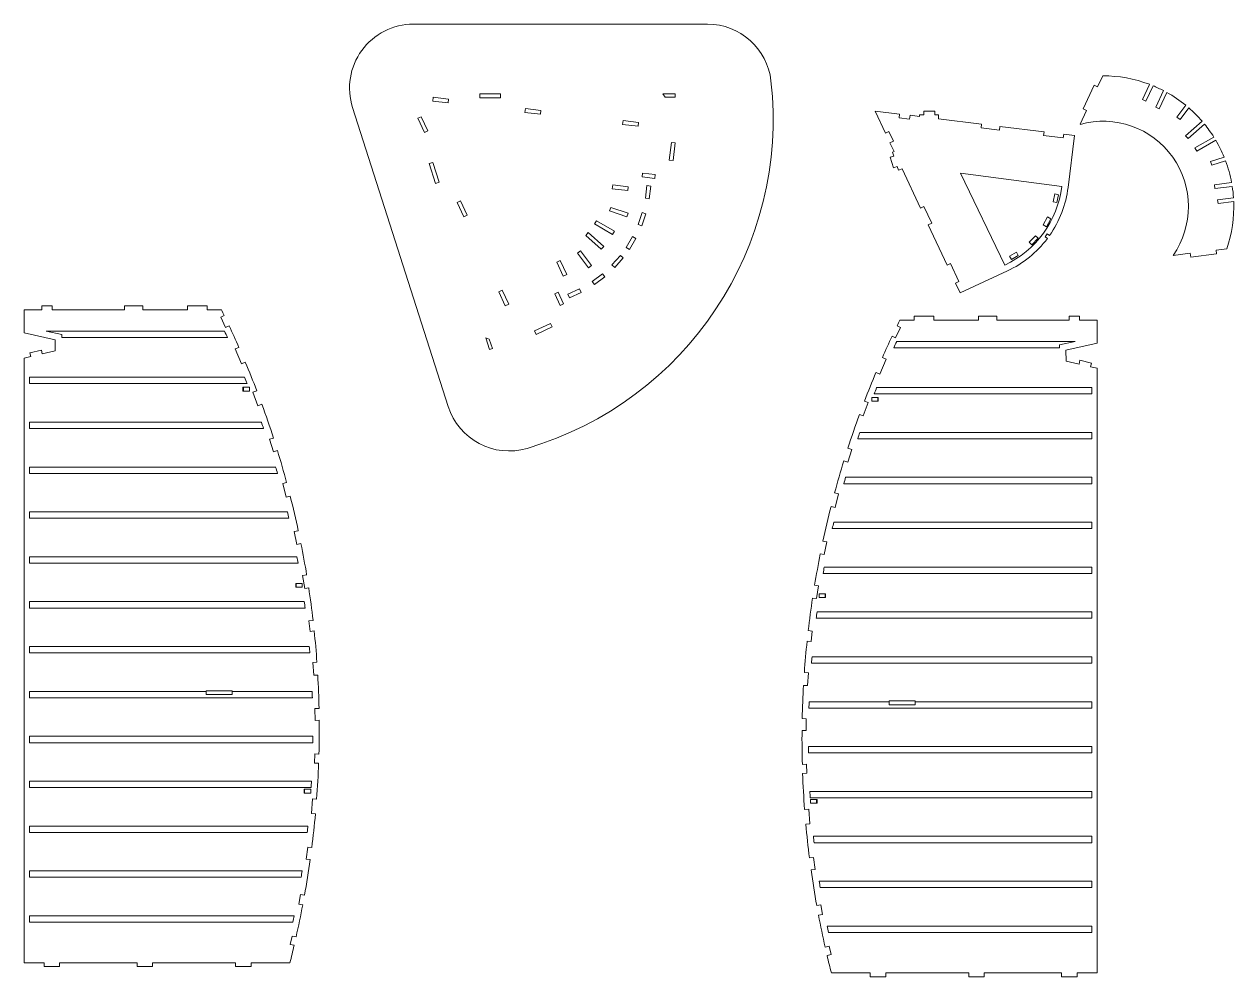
# Model space of a CAD drawing. Header units: millimetres. Extents: x -1108 to 1259, y -1005 to 1265.
# Drawn here: x -1108 to -161, y -1005 to -259 of the extents above; entities that cross this region are included whole.
import ezdxf

# ---------------------------------------------------------------- set-up
doc = ezdxf.new("R2010")
doc.units = ezdxf.units.MM

msp = doc.modelspace()

# ---------------------------------------------------------------- linework, layer by layer
at = {"color": 7, "linetype": 'Continuous', "lineweight": 15}
for p, q in [((-802.88, -258.8), (-572.61, -258.8)), ((-267.26, -307.9), (-263.22, -299.23)), ((-278.59, -325.09), (-269.98, -306.64)), ((-269.98, -306.64), (-267.26, -307.9)), ((-232.11, -317.7), (-226.61, -305.9)), ((-223.81, -307), (-229.39, -318.97)), ((-221.69, -323.76), (-215.66, -310.81)), ((-213.01, -312.23), (-218.97, -325.02)), ((-787.4, -315.99), (-787.76, -318.97)), ((-787.76, -318.97), (-775.65, -320.46)), ((-775.28, -317.48), (-787.4, -315.99)), ((-775.65, -320.46), (-775.28, -317.48)), ((-734.63, -313.43), (-750.91, -313.43)), ((-750.91, -313.43), (-750.91, -316.43)), ((-750.91, -316.43), (-734.63, -316.43)), ((-734.63, -316.43), (-734.63, -313.43)), ((-598.02, -313.43), (-607.56, -313.43)), ((-607.56, -313.43), (-605.75, -315.82)), ((-605.75, -315.82), (-598.02, -315.82)), ((-598.02, -315.82), (-598.02, -313.43)), ((-229.39, -318.97), (-232.11, -317.7)), ((-775.58, -558.25), (-850.5, -324.03)), ((-796.69, -331.25), (-799.41, -332.52)), ((-791.53, -342.32), (-796.69, -331.25)), ((-715.16, -324.86), (-715.53, -327.84)), ((-715.53, -327.84), (-703.41, -329.33)), ((-703.04, -326.35), (-715.16, -324.86)), ((-703.41, -329.33), (-703.04, -326.35)), ((-441.36, -326.81), (-433.24, -344.22)), ((-422.29, -329.15), (-441.36, -326.81)), ((-422.65, -332.12), (-422.29, -329.15)), ((-414.07, -330.16), (-414.43, -333.13)), ((-406.6, -331.07), (-414.07, -330.16)), ((-406.6, -329.81), (-406.6, -331.07)), ((-403.3, -329.81), (-406.6, -329.81)), ((-403.3, -326.81), (-403.3, -329.81)), ((-394.67, -326.81), (-403.3, -326.81)), ((-394.67, -329.81), (-394.67, -326.81)), ((-391.82, -329.81), (-394.67, -329.81)), ((-391.82, -332.89), (-391.82, -329.81)), ((-280.93, -337.22), (-275.87, -326.36)), ((-275.87, -326.36), (-278.59, -325.09)), ((-218.97, -325.02), (-221.69, -323.76)), ((-205.08, -331.63), (-198.17, -322.32)), ((-195.87, -324.26), (-202.68, -333.42)), ((-799.41, -332.52), (-794.25, -343.59)), ((-638.67, -334.26), (-639.04, -337.23)), ((-639.04, -337.23), (-626.92, -338.72)), ((-626.56, -335.74), (-638.67, -334.26)), ((-626.92, -338.72), (-626.56, -335.74)), ((-414.43, -333.13), (-422.65, -332.12)), ((-358.01, -337.04), (-391.82, -332.89)), ((-358.38, -340.02), (-358.01, -337.04)), ((-344.13, -341.77), (-358.38, -340.02)), ((-343.76, -338.79), (-344.13, -341.77)), ((-309.09, -343.05), (-343.76, -338.79)), ((-202.68, -333.42), (-205.08, -331.63)), ((-198.28, -346.16), (-185.46, -334.69)), ((-183.53, -336.99), (-196.29, -348.4)), ((-794.25, -343.59), (-791.53, -342.32)), ((-430.52, -342.95), (-433.24, -344.22)), ((-427.02, -350.46), (-430.52, -342.95)), ((-309.45, -346.02), (-309.09, -343.05)), ((-294.09, -347.91), (-309.45, -346.02)), ((-293.72, -344.93), (-294.09, -347.91)), ((-285.32, -345.96), (-293.72, -344.93)), ((-290.31, -386.58), (-285.32, -345.96)), ((-196.29, -348.4), (-198.28, -346.16)), ((-190.97, -355.72), (-176.25, -347.15)), ((-189.46, -358.31), (-174.69, -349.71)), ((-600.82, -351.33), (-602.52, -365.17)), ((-597.84, -351.7), (-600.82, -351.33)), ((-599.54, -365.53), (-597.84, -351.7)), ((-429.74, -351.73), (-427.02, -350.46)), ((-429.74, -351.73), (-426.56, -358.55)), ((-426.56, -358.55), (-427.77, -358.94)), ((-427.77, -358.94), (-426.75, -362.08)), ((-190.97, -355.72), (-189.46, -358.31)), ((-787.72, -367.09), (-790.57, -368.02)), ((-790.57, -368.02), (-785.54, -383.5)), ((-782.69, -382.57), (-787.72, -367.09)), ((-602.52, -365.17), (-599.54, -365.53)), ((-426.75, -362.08), (-429.6, -363.01)), ((-429.6, -363.01), (-426.93, -371.21)), ((-178.7, -366.42), (-168.17, -362.88)), ((-178.7, -366.42), (-177.74, -369.27)), ((-177.74, -369.27), (-167.08, -365.68)), ((-623.52, -375.41), (-623.88, -378.39)), ((-623.88, -378.39), (-613.96, -379.61)), ((-613.59, -376.63), (-623.52, -375.41)), ((-613.96, -379.61), (-613.59, -376.63)), ((-426.93, -371.21), (-424.08, -370.28)), ((-424.08, -370.28), (-423.2, -373)), ((-423.2, -373), (-420.26, -372.05)), ((-420.26, -372.05), (-405.87, -402.91)), ((-295.27, -385.97), (-374.41, -375.45)), ((-374.41, -375.45), (-339.95, -447.46)), ((-785.54, -383.5), (-782.69, -382.57)), ((-646.8, -384.64), (-647.17, -387.62)), ((-647.17, -387.62), (-635.06, -389.11)), ((-634.69, -386.13), (-646.8, -384.64)), ((-635.06, -389.11), (-634.69, -386.13)), ((-620.02, -385.2), (-621.24, -395.13)), ((-617.04, -385.57), (-620.02, -385.2)), ((-618.26, -395.49), (-617.04, -385.57)), ((-175.75, -384.52), (-162.29, -382.86)), ((-175.75, -384.52), (-175.38, -387.49)), ((-175.38, -387.49), (-161.79, -385.82)), ((-765.93, -397.22), (-768.65, -398.49)), ((-760.77, -408.28), (-765.93, -397.22)), ((-621.24, -395.13), (-618.26, -395.49)), ((-300.78, -391.69), (-302.09, -397.83)), ((-297.84, -392.31), (-300.78, -391.69)), ((-299.15, -398.46), (-297.84, -392.31)), ((-173.21, -396.3), (-160.79, -394.77)), ((-173.21, -396.3), (-172.85, -399.27)), ((-768.65, -398.49), (-763.49, -409.55)), ((-648.35, -402.23), (-649.31, -405.08)), ((-649.31, -405.08), (-635.75, -409.64)), ((-634.79, -406.8), (-648.35, -402.23)), ((-635.75, -409.64), (-634.79, -406.8)), ((-623.72, -406.31), (-626.91, -415.79)), ((-620.88, -407.27), (-623.72, -406.31)), ((-403.15, -401.64), (-405.87, -402.91)), ((-397.08, -414.66), (-403.15, -401.64)), ((-302.09, -397.83), (-299.15, -398.46)), ((-172.85, -399.27), (-160.63, -397.77)), ((-763.49, -409.55), (-760.77, -408.28)), ((-659.54, -412.66), (-661.05, -415.25)), ((-661.05, -415.25), (-647.02, -423.42)), ((-645.51, -420.82), (-659.54, -412.66)), ((-626.91, -415.79), (-624.07, -416.75)), ((-624.07, -416.75), (-620.88, -407.27)), ((-399.8, -415.93), (-397.08, -414.66)), ((-399.8, -415.93), (-385.04, -447.59)), ((-306.38, -409.71), (-309.76, -415.94)), ((-309.76, -415.94), (-307.12, -417.37)), ((-307.12, -417.37), (-303.74, -411.14)), ((-303.74, -411.14), (-306.38, -409.71)), ((-665.97, -422.02), (-667.97, -424.26)), ((-667.97, -424.26), (-655.86, -435.08)), ((-653.86, -432.84), (-665.97, -422.02)), ((-647.02, -423.42), (-645.51, -420.82)), ((-631.31, -425.06), (-636.34, -433.7)), ((-628.71, -426.57), (-631.31, -425.06)), ((-315.92, -424.43), (-320.8, -429.56)), ((-313.74, -426.49), (-315.92, -424.43)), ((-306.6, -422.86), (-308.36, -425.29)), ((-308.36, -425.29), (-306.51, -426.64)), ((-304.74, -424.21), (-306.6, -422.86)), ((-655.86, -435.08), (-653.86, -432.84)), ((-636.34, -433.7), (-633.74, -435.21)), ((-633.74, -435.21), (-628.71, -426.57)), ((-320.8, -429.56), (-318.62, -431.63)), ((-318.62, -431.63), (-313.74, -426.49)), ((-166.06, -434.71), (-174.39, -435.73)), ((-687.96, -443.76), (-690.67, -445.03)), ((-690.67, -445.03), (-685.52, -456.08)), ((-682.8, -454.82), (-687.96, -443.76)), ((-672.01, -436.32), (-674.42, -438.11)), ((-674.42, -438.11), (-665.89, -449.6)), ((-663.48, -447.81), (-672.01, -436.32)), ((-640.78, -439.82), (-647.45, -447.27)), ((-645.21, -449.27), (-638.54, -441.82)), ((-638.54, -441.82), (-640.78, -439.82)), ((-330.77, -437.31), (-336.21, -440.46)), ((-336.21, -440.46), (-334.71, -443.06)), ((-334.71, -443.06), (-329.27, -439.91)), ((-329.27, -439.91), (-330.77, -437.31)), ((-194.61, -438.21), (-208.11, -439.87)), ((-194.24, -441.19), (-194.61, -438.21)), ((-174.03, -438.71), (-194.24, -441.19)), ((-174.39, -435.73), (-174.03, -438.71)), ((-665.89, -449.6), (-663.48, -447.81)), ((-654.9, -454.32), (-662.93, -460.28)), ((-653.12, -456.72), (-654.9, -454.32)), ((-647.45, -447.27), (-645.21, -449.27)), ((-382.32, -446.32), (-385.04, -447.59)), ((-375.78, -460.35), (-382.32, -446.32)), ((-374.92, -469.28), (-337.83, -451.99)), ((-685.52, -456.08), (-682.8, -454.82)), ((-662.93, -460.28), (-661.14, -462.69)), ((-661.14, -462.69), (-653.12, -456.72)), ((-378.5, -461.62), (-375.78, -460.35)), ((-378.5, -461.62), (-374.92, -469.28)), ((-733.36, -467.06), (-736.08, -468.33)), ((-736.08, -468.33), (-730.92, -479.39)), ((-728.2, -478.12), (-733.36, -467.06)), ((-689.54, -468.75), (-692.26, -470.02)), ((-692.26, -470.02), (-688.03, -479.09)), ((-685.31, -477.82), (-689.54, -468.75)), ((-672.8, -466.1), (-681.87, -470.33)), ((-681.87, -470.33), (-680.6, -473.04)), ((-680.6, -473.04), (-671.53, -468.82)), ((-671.53, -468.82), (-672.8, -466.1)), ((-1107.59, -500.53), (-1107.59, -482.47)), ((-1093.9, -482.47), (-1107.59, -482.47)), ((-1093.9, -482.47), (-1093.9, -479.47)), ((-1093.9, -479.47), (-1085.61, -479.47)), ((-1085.61, -482.47), (-1085.61, -479.47)), ((-1029.14, -482.47), (-1085.61, -482.47)), ((-1029.14, -482.47), (-1029.14, -479.47)), ((-1029.14, -479.47), (-1014.78, -479.47)), ((-1014.78, -482.47), (-1014.78, -479.47)), ((-979.85, -482.47), (-1014.78, -482.47)), ((-979.85, -482.47), (-979.85, -479.47)), ((-979.85, -479.47), (-964.36, -479.47)), ((-964.36, -482.47), (-964.36, -479.47)), ((-953.2, -482.47), (-964.36, -482.47)), ((-730.92, -479.39), (-728.2, -478.12)), ((-688.03, -479.09), (-685.31, -477.82)), ((-953.72, -488.33), (-950.97, -487.02)), ((-949.88, -496.36), (-953.72, -488.33)), ((-421.99, -490.51), (-410.82, -490.51)), ((-410.82, -490.51), (-410.82, -487.51)), ((-395.34, -487.51), (-410.82, -487.51)), ((-395.34, -490.51), (-395.34, -487.51)), ((-395.34, -490.51), (-360.41, -490.51)), ((-360.41, -490.51), (-360.41, -487.51)), ((-346.05, -487.51), (-360.41, -487.51)), ((-346.05, -490.51), (-346.05, -487.51)), ((-346.05, -490.51), (-289.57, -490.51)), ((-289.57, -490.51), (-289.57, -487.51)), ((-281.29, -487.51), (-289.57, -487.51)), ((-281.29, -490.51), (-281.29, -487.51)), ((-281.29, -487.51), (-281.29, -487.51)), ((-281.29, -490.51), (-281.29, -487.51)), ((-281.29, -490.51), (-267.6, -490.51)), ((-267.6, -508.57), (-267.6, -490.51)), ((-267.6, -490.51), (-267.6, -490.51)), ((-267.6, -508.57), (-267.6, -490.51)), ((-1083.21, -505.91), (-1107.59, -500.53)), ((-950.71, -499.18), (-1090.48, -499.18)), ((-1090.48, -499.18), (-1078.09, -501.92)), ((-1078.09, -501.92), (-1078.16, -504.18)), ((-947.13, -495.05), (-949.88, -496.36)), ((-695.51, -493.16), (-708.14, -499.05)), ((-708.14, -499.05), (-706.88, -501.77)), ((-706.88, -501.77), (-694.24, -495.88)), ((-694.24, -495.88), (-695.51, -493.16)), ((-425.31, -504.41), (-421.47, -496.37)), ((-421.47, -496.37), (-424.22, -495.06)), ((-1083.45, -514.53), (-1083.21, -505.91)), ((-1078.16, -504.18), (-948.4, -504.18)), ((-743.44, -505.33), (-746.28, -504.35)), ((-746.28, -504.35), (-743.33, -513.42)), ((-741.05, -512.68), (-743.44, -505.33)), ((-428.06, -503.09), (-425.31, -504.41)), ((-424.48, -507.23), (-284.71, -507.23)), ((-284.71, -507.23), (-297.09, -509.96)), ((-297.09, -509.96), (-297.03, -512.23)), ((-291.98, -513.95), (-267.6, -508.57)), ((-267.6, -508.57), (-267.6, -508.57)), ((-1107.59, -520.22), (-1102.42, -519)), ((-1107.59, -993.74), (-1107.59, -520.22)), ((-1107.59, -520.22), (-1107.59, -520.22)), ((-1107.59, -993.74), (-1107.59, -520.22)), ((-1103.11, -516.08), (-1094.13, -513.96)), ((-1103.11, -516.08), (-1102.42, -519)), ((-1094.13, -513.96), (-1093.44, -516.88)), ((-1093.44, -516.88), (-1083.45, -514.53)), ((-942.41, -513.15), (-939.46, -511.88)), ((-937.44, -524.68), (-942.41, -513.15)), ((-743.33, -513.42), (-741.05, -512.68)), ((-432.77, -521.19), (-435.73, -519.92)), ((-297.03, -512.23), (-426.79, -512.23)), ((-291.74, -522.57), (-291.98, -513.95)), ((-934.49, -523.41), (-937.44, -524.68)), ((-437.75, -532.73), (-432.77, -521.19)), ((-281.75, -524.93), (-291.74, -522.57)), ((-281.06, -522.01), (-281.75, -524.93)), ((-272.08, -524.12), (-281.06, -522.01)), ((-272.08, -524.12), (-272.77, -527.04)), ((-267.6, -528.26), (-272.77, -527.04)), ((-267.6, -1001.78), (-267.6, -528.26)), ((-267.6, -528.26), (-267.6, -528.26)), ((-267.6, -1001.78), (-267.6, -528.26)), ((-935.01, -535.29), (-1103.36, -535.29)), ((-1103.36, -535.29), (-1103.36, -540.29)), ((-440.69, -531.46), (-437.75, -532.73)), ((-1103.36, -540.29), (-933.01, -540.29)), ((-931.16, -543.09), (-936.29, -543.09)), ((-936.29, -543.09), (-936.29, -546.09)), ((-936.29, -546.09), (-931.16, -546.09)), ((-935.93, -543.09), (-935.93, -546.09)), ((-931.16, -546.09), (-931.16, -543.09)), ((-928.45, -547.01), (-925.47, -545.9)), ((-924.54, -557.56), (-928.45, -547.01)), ((-271.82, -548.33), (-442.17, -548.33)), ((-440.18, -543.33), (-271.82, -543.33)), ((-271.82, -543.33), (-271.82, -548.33)), ((-921.52, -556.45), (-924.54, -557.56)), ((-450.65, -565.61), (-446.73, -555.05)), ((-446.73, -555.05), (-449.72, -553.94)), ((-444.02, -551.13), (-438.89, -551.13)), ((-444.02, -554.13), (-444.02, -551.13)), ((-438.89, -554.13), (-444.02, -554.13)), ((-439.26, -551.13), (-439.26, -554.13)), ((-438.89, -551.13), (-438.89, -554.13)), ((-453.66, -564.49), (-450.65, -565.61)), ((-921.86, -570.43), (-1103.36, -570.43)), ((-1103.36, -570.43), (-1103.36, -575.43)), ((-1103.36, -575.43), (-920.16, -575.43)), ((-915.49, -583.83), (-912.44, -582.86)), ((-912.38, -593.69), (-915.49, -583.83)), ((-271.82, -583.47), (-455.03, -583.47)), ((-453.32, -578.47), (-271.82, -578.47)), ((-271.82, -578.47), (-271.82, -583.47)), ((-909.33, -592.73), (-912.38, -593.69)), ((-462.8, -601.74), (-459.69, -591.87)), ((-459.69, -591.87), (-462.75, -590.9)), ((-910.7, -605.57), (-1103.36, -605.57)), ((-1103.36, -605.57), (-1103.36, -610.57)), ((-465.86, -600.77), (-462.8, -601.74)), ((-1103.36, -610.57), (-909.27, -610.57)), ((-464.48, -613.61), (-271.82, -613.61)), ((-271.82, -613.61), (-271.82, -618.61)), ((-905.21, -618.52), (-902.12, -617.71)), ((-902.41, -629.2), (-905.21, -618.52)), ((-271.82, -618.61), (-465.91, -618.61)), ((-899.32, -628.39), (-902.41, -629.2)), ((-469.98, -626.56), (-473.07, -625.75)), ((-472.77, -637.24), (-469.98, -626.56)), ((-901.44, -640.71), (-1103.36, -640.71)), ((-1103.36, -640.71), (-1103.36, -645.71)), ((-475.87, -636.44), (-472.77, -637.24)), ((-1103.36, -645.71), (-900.28, -645.71)), ((-473.74, -648.76), (-271.82, -648.76)), ((-271.82, -648.76), (-271.82, -653.76)), ((-896.11, -656.17), (-892.98, -655.52)), ((-894.02, -666.15), (-896.11, -656.17)), ((-271.82, -653.76), (-474.91, -653.76)), ((-890.91, -665.5), (-894.02, -666.15)), ((-479.08, -664.22), (-482.21, -663.56)), ((-481.17, -674.19), (-479.08, -664.22)), ((-894.01, -675.86), (-1103.36, -675.86)), ((-1103.36, -675.86), (-1103.36, -680.86)), ((-1103.36, -680.86), (-893.09, -680.86)), ((-484.27, -673.54), (-481.17, -674.19)), ((-889.59, -690.58), (-886.43, -690.07)), ((-887.99, -700.61), (-889.59, -690.58)), ((-271.82, -688.9), (-482.1, -688.9)), ((-481.18, -683.9), (-271.82, -683.9)), ((-271.82, -683.9), (-271.82, -688.9)), ((-889.89, -696.73), (-895.02, -696.73)), ((-895.02, -696.73), (-895.02, -699.73)), ((-895.02, -699.73), (-889.89, -699.73)), ((-894.65, -696.73), (-894.65, -699.73)), ((-889.89, -699.73), (-889.89, -696.73)), ((-884.85, -700.11), (-887.99, -700.61)), ((-485.6, -698.62), (-488.75, -698.11)), ((-487.2, -708.65), (-485.6, -698.62)), ((-490.34, -708.15), (-487.2, -708.65)), ((-485.3, -704.77), (-480.17, -704.77)), ((-485.3, -707.77), (-485.3, -704.77)), ((-480.17, -707.77), (-485.3, -707.77)), ((-480.54, -704.77), (-480.54, -707.77)), ((-480.17, -704.77), (-480.17, -707.77)), ((-1103.36, -711), (-1103.36, -716)), ((-888.33, -711), (-1103.36, -711)), ((-1103.36, -716), (-887.67, -716)), ((-486.85, -719.04), (-271.82, -719.04)), ((-271.82, -719.04), (-271.82, -724.04)), ((-884.63, -726.01), (-881.45, -725.66)), ((-883.71, -734.29), (-884.63, -726.01)), ((-271.82, -724.04), (-487.52, -724.04)), ((-880.54, -733.93), (-883.71, -734.29)), ((-490.56, -734.06), (-493.74, -733.7)), ((-491.48, -742.33), (-490.56, -734.06)), ((-1103.36, -746.14), (-1103.36, -751.14)), ((-884.39, -746.14), (-1103.36, -746.14)), ((-494.65, -741.98), (-491.48, -742.33)), ((-1103.36, -751.14), (-883.97, -751.14)), ((-490.8, -754.18), (-271.82, -754.18)), ((-271.82, -754.18), (-271.82, -759.18)), ((-881.58, -758.62), (-878.4, -758.42)), ((-880.95, -768.69), (-881.58, -758.62)), ((-493.61, -766.66), (-496.79, -766.46)), ((-494.24, -776.74), (-493.61, -766.66)), ((-271.82, -759.18), (-491.22, -759.18)), ((-877.76, -768.49), (-880.95, -768.69)), ((-497.43, -776.54), (-494.24, -776.74)), ((-965.11, -781.28), (-1103.36, -781.28)), ((-1103.36, -781.28), (-1103.36, -786.28)), ((-965.11, -780.74), (-944.74, -780.74)), ((-965.11, -781.28), (-965.11, -780.74)), ((-965.11, -781.28), (-965.11, -783.74)), ((-944.74, -783.74), (-965.11, -783.74)), ((-944.74, -781.28), (-944.74, -780.74)), ((-882.15, -781.28), (-944.74, -781.28)), ((-944.74, -783.74), (-944.74, -781.28)), ((-1103.36, -786.28), (-881.96, -786.28)), ((-879.93, -794.59), (-876.74, -794.55)), ((-879.78, -803.97), (-879.93, -794.59)), ((-271.82, -794.33), (-493.22, -794.33)), ((-493.04, -789.33), (-430.44, -789.33)), ((-410.08, -788.78), (-430.44, -788.78)), ((-430.44, -789.33), (-430.44, -788.78)), ((-430.44, -791.78), (-430.44, -789.33)), ((-430.44, -791.78), (-410.08, -791.78)), ((-410.08, -789.33), (-410.08, -788.78)), ((-410.08, -789.33), (-271.82, -789.33)), ((-410.08, -789.33), (-410.08, -791.78)), ((-271.82, -789.33), (-271.82, -794.33)), ((-876.59, -803.92), (-879.78, -803.97)), ((-495.26, -802.64), (-498.45, -802.59)), ((-495.4, -812.01), (-495.26, -802.64)), ((-498.6, -811.96), (-495.4, -812.01)), ((-1103.36, -816.43), (-1103.36, -821.43)), ((-881.62, -816.43), (-1103.36, -816.43)), ((-1103.36, -821.43), (-881.62, -821.43)), ((-881.62, -821.43), (-881.62, -816.43)), ((-880.25, -837.35), (-880.02, -830.27)), ((-880.02, -830.27), (-876.82, -830.38)), ((-493.57, -829.47), (-493.57, -824.47)), ((-493.57, -824.47), (-271.82, -824.47)), ((-271.82, -829.47), (-493.57, -829.47)), ((-271.82, -824.47), (-271.82, -829.47)), ((-877.05, -837.45), (-880.25, -837.35)), ((-495.17, -838.32), (-498.36, -838.42)), ((-494.94, -845.39), (-495.17, -838.32)), ((-1103.36, -851.57), (-1103.36, -856.57)), ((-882.7, -851.57), (-1103.36, -851.57)), ((-498.14, -845.49), (-494.94, -845.39)), ((-1103.36, -856.57), (-883, -856.57)), ((-883.24, -857.85), (-888.37, -857.85)), ((-888.37, -857.85), (-888.37, -860.85)), ((-888.37, -860.85), (-883.24, -860.85)), ((-888, -857.85), (-888, -860.85)), ((-883.24, -860.85), (-883.24, -857.85)), ((-492.49, -859.61), (-271.82, -859.61)), ((-271.82, -859.61), (-271.82, -864.61)), ((-882.72, -876.95), (-881.79, -865.35)), ((-881.79, -865.35), (-878.6, -865.61)), ((-271.82, -864.61), (-492.19, -864.61)), ((-491.95, -865.89), (-486.82, -865.89)), ((-491.95, -868.89), (-491.95, -865.89)), ((-486.82, -868.89), (-491.95, -868.89)), ((-487.19, -865.89), (-487.19, -868.89)), ((-486.82, -865.89), (-486.82, -868.89)), ((-879.56, -877.21), (-882.72, -876.95)), ((-493.4, -873.4), (-496.58, -873.65)), ((-492.47, -885), (-493.4, -873.4)), ((-1103.36, -886.71), (-1103.36, -891.71)), ((-885.51, -886.71), (-1103.36, -886.71)), ((-495.63, -885.25), (-492.47, -885)), ((-1103.36, -891.71), (-886.04, -891.71)), ((-489.68, -894.75), (-271.82, -894.75)), ((-271.82, -894.75), (-271.82, -899.75)), ((-886.81, -912.6), (-885.6, -903.2)), ((-885.6, -903.2), (-882.42, -903.61)), ((-271.82, -899.75), (-489.14, -899.75)), ((-883.67, -913), (-886.81, -912.6)), ((-489.59, -911.24), (-492.77, -911.65)), ((-488.38, -920.64), (-489.59, -911.24)), ((-1103.36, -921.85), (-1103.36, -926.85)), ((-890.02, -921.85), (-1103.36, -921.85)), ((-1103.36, -926.85), (-890.8, -926.85)), ((-491.52, -921.05), (-488.38, -920.64)), ((-485.17, -929.9), (-271.82, -929.9)), ((-271.82, -934.9), (-484.39, -934.9)), ((-271.82, -929.9), (-271.82, -934.9)), ((-892.61, -947.87), (-891.26, -940.33)), ((-891.26, -940.33), (-888.1, -940.89)), ((-889.49, -948.43), (-892.61, -947.87)), ((-483.93, -948.37), (-487.08, -948.93)), ((-485.7, -956.47), (-482.58, -955.92)), ((-482.58, -955.92), (-483.93, -948.37)), ((-1103.36, -957), (-1103.36, -962)), ((-896.27, -957), (-1103.36, -957)), ((-1103.36, -962), (-897.3, -962)), ((-478.92, -965.04), (-271.82, -965.04)), ((-271.82, -965.04), (-271.82, -970.04)), ((-899.32, -979.39), (-897.82, -972.87)), ((-897.82, -972.87), (-894.71, -973.58)), ((-271.82, -970.04), (-477.89, -970.04)), ((-896.21, -980.1), (-899.32, -979.39)), ((-477.36, -980.91), (-480.48, -981.62)), ((-475.86, -987.43), (-477.36, -980.91)), ((-1107.59, -993.74), (-1092.04, -993.74)), ((-1092.04, -996.74), (-1092.04, -993.74)), ((-1079.83, -993.74), (-1019.26, -993.74)), ((-1079.83, -996.74), (-1079.83, -993.74)), ((-1019.26, -996.74), (-1019.26, -993.74)), ((-1007.05, -993.74), (-942.2, -993.74)), ((-1007.05, -996.74), (-1007.05, -993.74)), ((-942.2, -996.74), (-942.2, -993.74)), ((-929.99, -993.74), (-899.55, -993.74)), ((-929.99, -996.74), (-929.99, -993.74)), ((-478.98, -988.15), (-475.86, -987.43)), ((-1092.04, -996.74), (-1079.83, -996.74)), ((-1019.26, -996.74), (-1007.05, -996.74)), ((-942.2, -996.74), (-929.99, -996.74)), ((-445.2, -1001.78), (-475.64, -1001.78)), ((-445.2, -1004.78), (-445.2, -1001.78)), ((-368.14, -1001.78), (-432.99, -1001.78)), ((-432.99, -1004.78), (-432.99, -1001.78)), ((-368.14, -1004.78), (-368.14, -1001.78)), ((-295.35, -1001.78), (-355.93, -1001.78)), ((-355.93, -1004.78), (-355.93, -1001.78)), ((-295.35, -1004.78), (-295.35, -1001.78)), ((-267.6, -1001.78), (-283.15, -1001.78)), ((-283.15, -1004.78), (-283.15, -1001.78)), ((-267.6, -1001.78), (-267.6, -1001.78)), ((-432.99, -1004.78), (-445.2, -1004.78)), ((-355.93, -1004.78), (-368.14, -1004.78)), ((-283.15, -1004.78), (-295.35, -1004.78))]:
    msp.add_line(p, q, dxfattribs=at)
for centre, radius, start, end in [((-802.88, -308.8), 50, 90, 197.73822), ((-572.61, -308.8), 50, 6.40934, 90), ((-262.95, -401.62), 102.39, 69.2083, 90.14915), ((-790.02, -333.22), 268.78, 286.47888, 6.40934), ((-262.95, -401.62), 102.39, 62.48877, 67.5266), ((-262.95, -401.62), 102.39, 50.75364, 60.8071), ((-262.95, -401.62), 102.39, 40.81589, 49.07173), ((-262.95, -401.62), 66.86, 325.10279, 105.59997), ((-262.95, -401.62), 102.39, 32.13868, 39.13624), ((-262.95, -401.62), 102.39, 22.23169, 30.45957), ((-262.95, -401.62), 102.39, 10.55453, 20.5509), ((-373.07, -376.42), 78.39, 295, 353), ((-373.07, -376.42), 83.39, 325.03073, 353), ((-262.95, -401.62), 102.39, 3.8357, 8.87385), ((-262.95, -401.62), 102.39, 341.14518, 2.15279), ((-373.07, -376.42), 83.39, 295, 322.96927), ((-1617.44, -810.62), 740.88, 25.89879, 26.29041), ((242.25, -818.66), 740.88, 153.70959, 154.10121), ((-1617.44, -810.62), 735.88, 24.60874, 25.03767), ((-1617.44, -810.62), 740.88, 23.78009, 25.21013), ((242.25, -818.66), 740.88, 154.78987, 156.21991), ((242.25, -818.66), 735.88, 154.96233, 155.39126), ((-1617.44, -810.62), 740.88, 20.93484, 22.80863), ((-1617.44, -810.62), 735.88, 21.55279, 21.97197), ((242.25, -818.66), 740.88, 157.19137, 159.06516), ((242.25, -818.66), 735.88, 158.02803, 158.44721), ((-1617.44, -810.62), 740.88, 17.90344, 20.064), ((-727.96, -543.01), 50, 197.73822, 286.47888), ((242.25, -818.66), 740.88, 159.936, 162.09656), ((-1617.44, -810.62), 735.88, 18.63888, 19.05024), ((242.25, -818.66), 735.88, 160.94976, 161.36112), ((-1617.44, -810.62), 740.88, 15.09277, 17.1033), ((-1617.44, -810.62), 735.88, 15.77418, 16.17912), ((242.25, -818.66), 740.88, 162.8967, 164.90723), ((242.25, -818.66), 735.88, 163.82088, 164.22582), ((-1617.44, -810.62), 740.88, 12.08412, 14.23844), ((-1617.44, -810.62), 735.88, 12.94941, 13.34919), ((242.25, -818.66), 740.88, 165.76156, 167.91588), ((242.25, -818.66), 735.88, 166.65081, 167.05059), ((-1617.44, -810.62), 740.88, 9.36399, 11.2958), ((-1617.44, -810.62), 735.88, 10.15634, 10.55208), ((242.25, -818.66), 740.88, 168.7042, 170.63601), ((242.25, -818.66), 735.88, 169.44792, 169.84366), ((-1617.44, -810.62), 740.88, 6.58453, 8.57826), ((242.25, -818.66), 740.88, 171.42174, 173.41547), ((-1617.44, -810.62), 735.88, 7.38747, 7.78021), ((242.25, -818.66), 735.88, 172.21979, 172.61253), ((-1617.44, -810.62), 740.88, 4.04001, 5.94094), ((-1617.44, -810.62), 735.88, 4.63586, 5.02655), ((242.25, -818.66), 740.88, 174.05906, 175.95999), ((242.25, -818.66), 735.88, 174.97345, 175.36414), ((-1617.44, -810.62), 740.88, 1.24297, 3.25939), ((242.25, -818.66), 740.88, 176.74061, 178.75703), ((-1617.44, -810.62), 735.88, 1.89494, 2.2845), ((242.25, -818.66), 735.88, 177.7155, 178.10506), ((-1617.44, -810.62), 740.88, 358.47162, 0.51782), ((242.25, -818.66), 740.88, 179.48218, 181.52838), ((-1617.44, -810.62), 740.88, 355.74324, 357.92442), ((-1617.44, -810.62), 735.88, 356.41983, 356.80982), ((242.25, -818.66), 740.88, 182.07558, 184.25676), ((242.25, -818.66), 735.88, 183.19018, 183.58017), ((-1617.44, -810.62), 740.88, 352.78959, 354.8432), ((-1617.44, -810.62), 735.88, 353.6731, 354.06464), ((242.25, -818.66), 740.88, 185.1568, 187.21041), ((242.25, -818.66), 735.88, 185.93536, 186.3269), ((-1617.44, -810.62), 740.88, 349.87274, 352.05646), ((-1617.44, -810.62), 735.88, 350.91167, 351.30571), ((242.25, -818.66), 740.88, 187.94354, 190.12726), ((242.25, -818.66), 735.88, 188.69429, 189.08833), ((-1617.44, -810.62), 740.88, 347.29321, 349.27973), ((242.25, -818.66), 740.88, 190.72027, 192.70679), ((-1617.44, -810.62), 735.88, 348.12877, 348.52629), ((242.25, -818.66), 735.88, 191.47371, 191.87123), ((-1617.44, -810.62), 740.88, 345.69014, 346.7756), ((242.25, -818.66), 740.88, 193.2244, 194.30986)]:
    msp.add_arc(centre, radius, start, end, dxfattribs=at)

doc.saveas('drawing.dxf')
